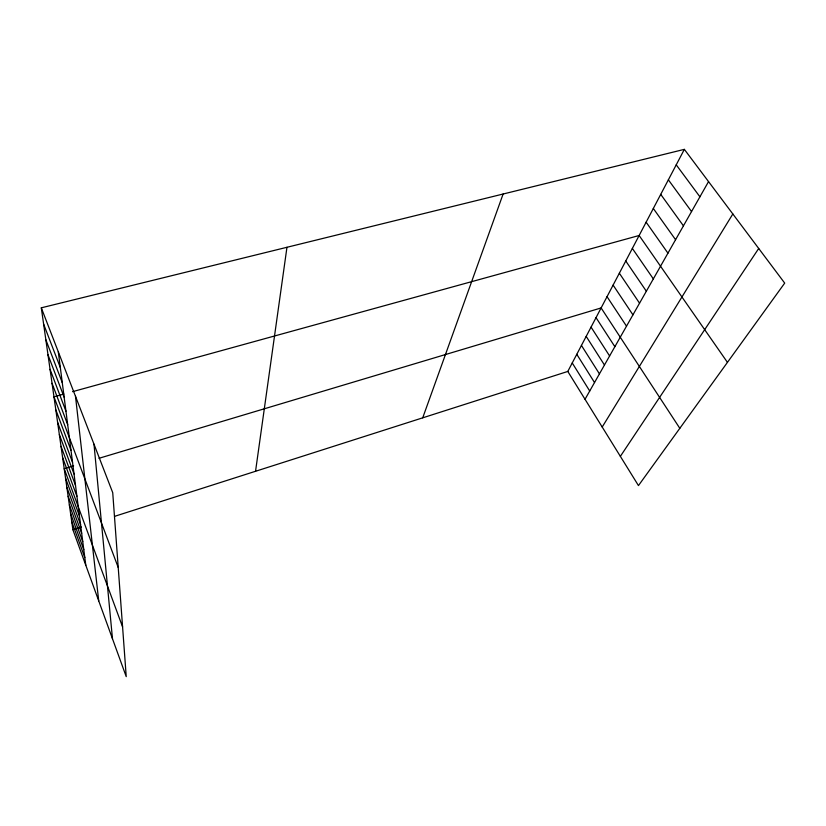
<?xml version="1.0" encoding="UTF-8"?>
<svg xmlns="http://www.w3.org/2000/svg" width="826" height="826" viewBox="0 0 826 826"><rect width="100%" height="100%" fill="white"/><g stroke="black" fill="none" stroke-linecap="round" stroke-linejoin="round"><path stroke-width="1.24" d="M255.544 471.285L286.963 247.284M422.716 417.832L503.117 194.017M567.792 371.442L684.351 149.361L784.7 283.101L638.457 485.585L567.792 371.442L114.731 516.302M585.025 399.288L708.543 181.606M602.206 427.032L732.838 213.975M620.357 456.365L758.712 248.471M684.351 149.361L41.3 307.819L112.728 492.678L126.233 676.639L72.884 529.683L81.32 526.988M73.638 465.885L64.211 468.714L122.589 626.924M98.986 458.296L601.122 307.943L679.819 428.312M63.881 394.064L53.969 396.79L118.221 567.472M72.554 391.669L639.148 235.493L727.448 362.366M676.236 164.828L699.911 196.815M668.368 179.82L691.548 211.559M660.728 194.368L683.443 225.849M653.325 208.482L675.575 239.716M646.128 222.184L667.945 253.169M632.355 248.43L653.335 278.909M625.767 260.995L646.345 291.227M619.345 273.22L639.551 303.204M613.109 285.104L632.943 314.851M607.038 296.679L626.511 326.177M596.031 317.638L614.864 346.693M591.055 327.117L609.609 355.965M586.192 336.389L604.467 365.03M581.442 345.444L599.439 373.879M576.785 354.302L594.534 382.541M572.242 362.965L589.723 391.008M43.613 324.081L60.319 367.518M45.843 339.734L62.27 382.644M47.991 354.798L64.139 397.192M50.056 369.305L65.946 411.193M52.048 383.295L67.68 424.678M55.827 409.82L70.974 450.222M57.613 422.406L72.533 462.333M59.348 434.559L74.041 474.031M61.021 446.319L75.496 485.327M62.642 457.697L76.911 496.261M65.553 478.151L79.441 515.889M66.854 487.33L80.576 524.686M68.124 496.261L81.681 533.245M69.363 504.944L82.745 541.577M70.571 513.411L83.798 549.682M71.748 521.65L84.81 557.571M41.3 307.819L72.884 529.683M58.295 351.793L85.801 565.252M75.496 396.315L98.738 600.884M93.988 444.171L112.481 638.735"/></g></svg>
